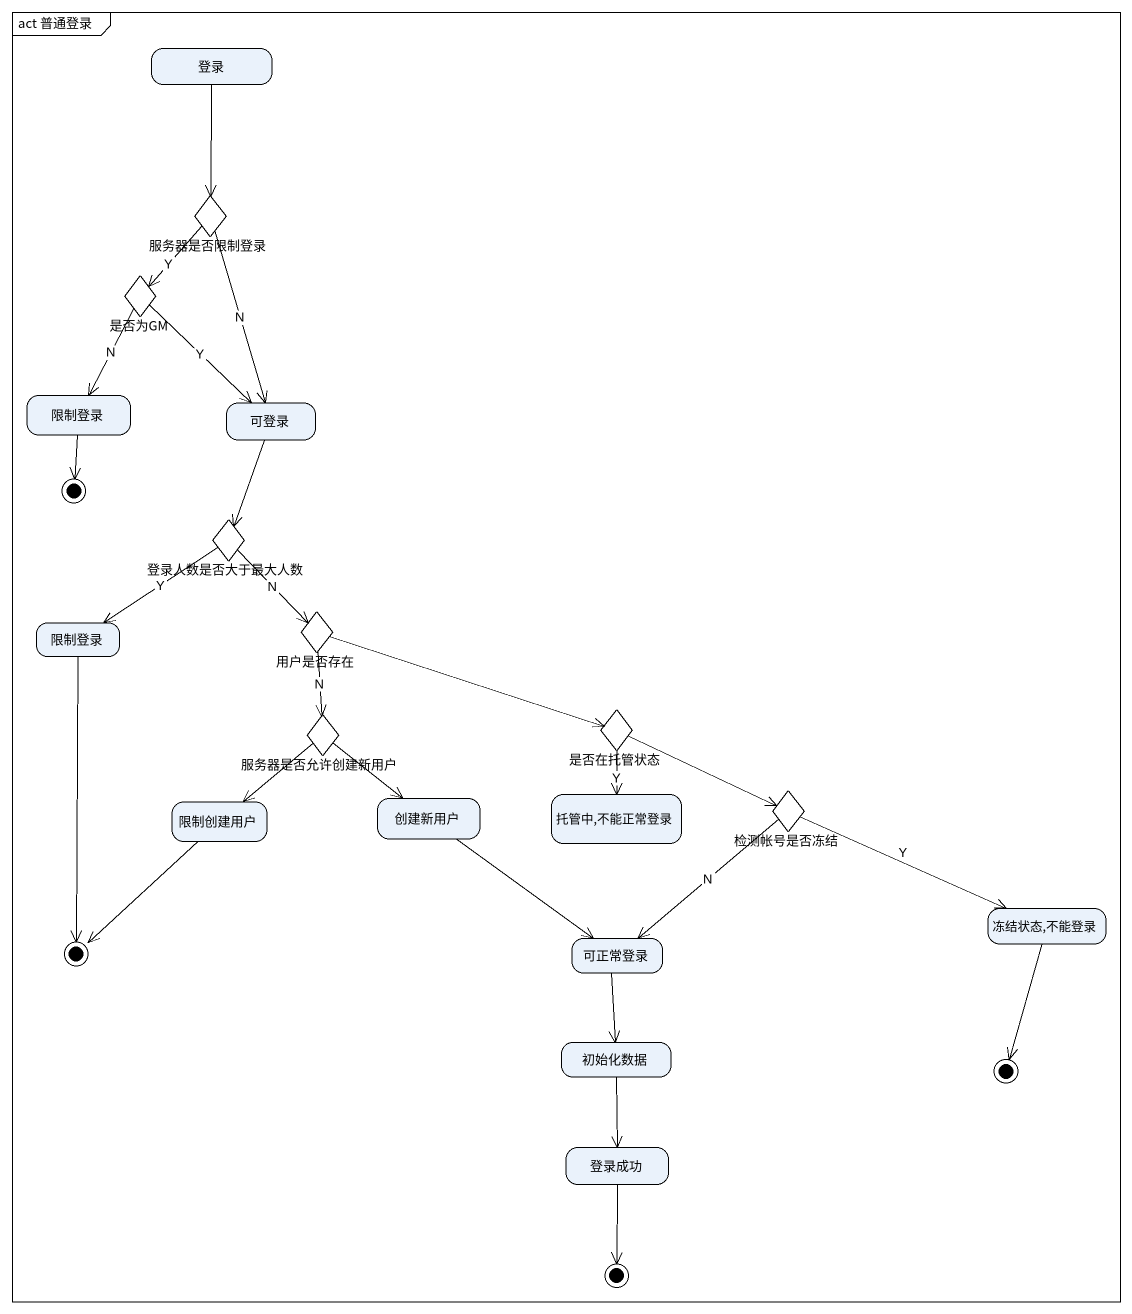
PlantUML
@startuml
mainframe act 普通登录
hide empty description
state 登录
state 服务器是否限制登录 <<choice>>
state 是否为GM <<choice>>
state 限制登录
state 可登录
state final1 <<end>>
state 登录人数是否大于最大人数 <<choice>>
state 用户是否存在 <<choice>>
state "限制登录" as 限制登录_2
state 服务器是否允许创建新用户 <<choice>>
state 是否在托管状态 <<choice>>
state 限制创建用户
state 创建新用户
state "托管中,不能正常登录" as 托管中_不能正常登录
state 检测帐号是否冻结 <<choice>>
state final2 <<end>>
state 可正常登录
state "冻结状态,不能登录" as 冻结状态_不能登录
state 初始化数据
state final3 <<end>>
state 登录成功
state final4 <<end>>
登录 --> 服务器是否限制登录
服务器是否限制登录 --> 是否为GM : Y
服务器是否限制登录 --> 可登录 : N
是否为GM --> 限制登录 : N
是否为GM --> 可登录 : Y
限制登录 --> final1
可登录 --> 登录人数是否大于最大人数
登录人数是否大于最大人数 --> 用户是否存在 : N
登录人数是否大于最大人数 --> 限制登录_2 : Y
用户是否存在 --> 服务器是否允许创建新用户 : N
用户是否存在 -right-> 是否在托管状态
限制登录_2 --> final2
服务器是否允许创建新用户 --> 限制创建用户
服务器是否允许创建新用户 --> 创建新用户
是否在托管状态 --> 托管中_不能正常登录 : Y
是否在托管状态 -right-> 检测帐号是否冻结
限制创建用户 --> final2
创建新用户 --> 可正常登录
检测帐号是否冻结 --> 可正常登录 : N
检测帐号是否冻结 -right-> 冻结状态_不能登录 : Y
可正常登录 --> 初始化数据
冻结状态_不能登录 --> final3
初始化数据 --> 登录成功
登录成功 --> final4
@enduml
